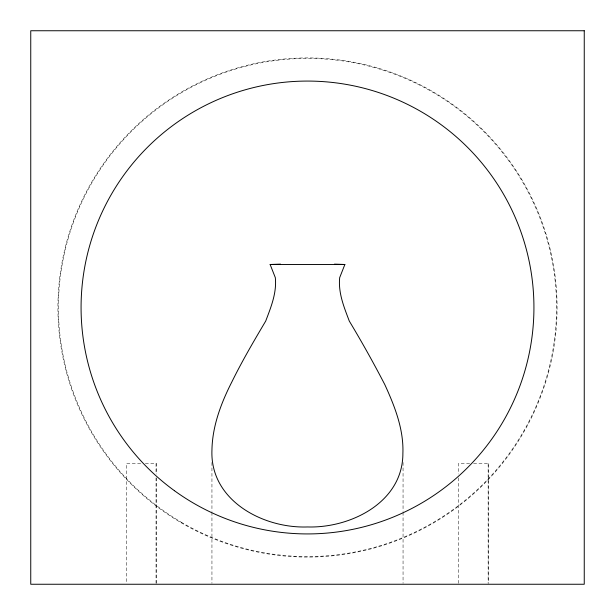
<?xml version="1.0" encoding="UTF-8"?>
<svg xmlns="http://www.w3.org/2000/svg" width="615" height="615" viewBox="0 0 615 615"><rect width="100%" height="100%" fill="white"/><g stroke="black" fill="none" stroke-linecap="round" stroke-linejoin="round"><path stroke-width="0.46" stroke-dasharray="3.08 2.31" d="M140.666 463.487L126.352 463.487L126.352 583.289M145.355 463.487L156.548 463.487L156.548 474.027M469.645 463.487L458.452 463.487L458.452 474.027M473.55 463.487L488.648 463.487L488.648 583.289M488.133 463.487L488.133 583.289M458.452 477.863L458.452 583.289M403.056 462.495L403.056 511.388M403.056 512.349L403.056 583.289M211.944 462.495L211.944 511.388M211.944 512.349L211.944 583.289M156.548 477.863L156.548 583.289M156.033 463.487L156.033 474.027M156.033 477.863L156.033 583.289M181.24 522.204A249.075 249.075 0 0 0 556.567 309.491A249.075 249.075 0 0 0 184.692 90.805A249.075 249.075 0 0 0 181.24 522.204M180.987 522.635A249.575 249.575 0 0 0 557.067 309.499A249.575 249.575 0 0 0 184.446 90.367A249.575 249.575 0 0 0 180.987 522.635"/><path stroke-width="0.92" d="M334.422 264.135A95.556 8.918 0 0 1 337.028 264.212L344.869 264.488L339.672 277.665C338.142 292.963 344.031 307.146 349.297 321.076C361.789 341.855 373.643 363.05 384.806 384.598C394.692 406.2 403.809 429.232 402.887 453.409C402.963 502.224 350.673 528.277 307.5 526.955C262.989 528.554 209.815 500.379 211.944 450.034C212.375 426.003 221.131 402.986 231.893 381.854C242.133 361.02 253.887 341.002 265.703 321.076C270.969 307.146 276.858 292.963 275.328 277.665L270.131 264.488L277.972 264.212A95.556 8.918 0 0 1 280.578 264.135M270.131 264.488L344.869 264.488M584.25 30.75L30.75 30.75L30.75 584.25L584.25 584.25L584.25 30.75M174.406 490.685A226.435 226.435 0 0 0 532.69 331.17A226.435 226.435 0 0 0 215.404 100.645A226.435 226.435 0 0 0 174.406 490.685"/></g></svg>
